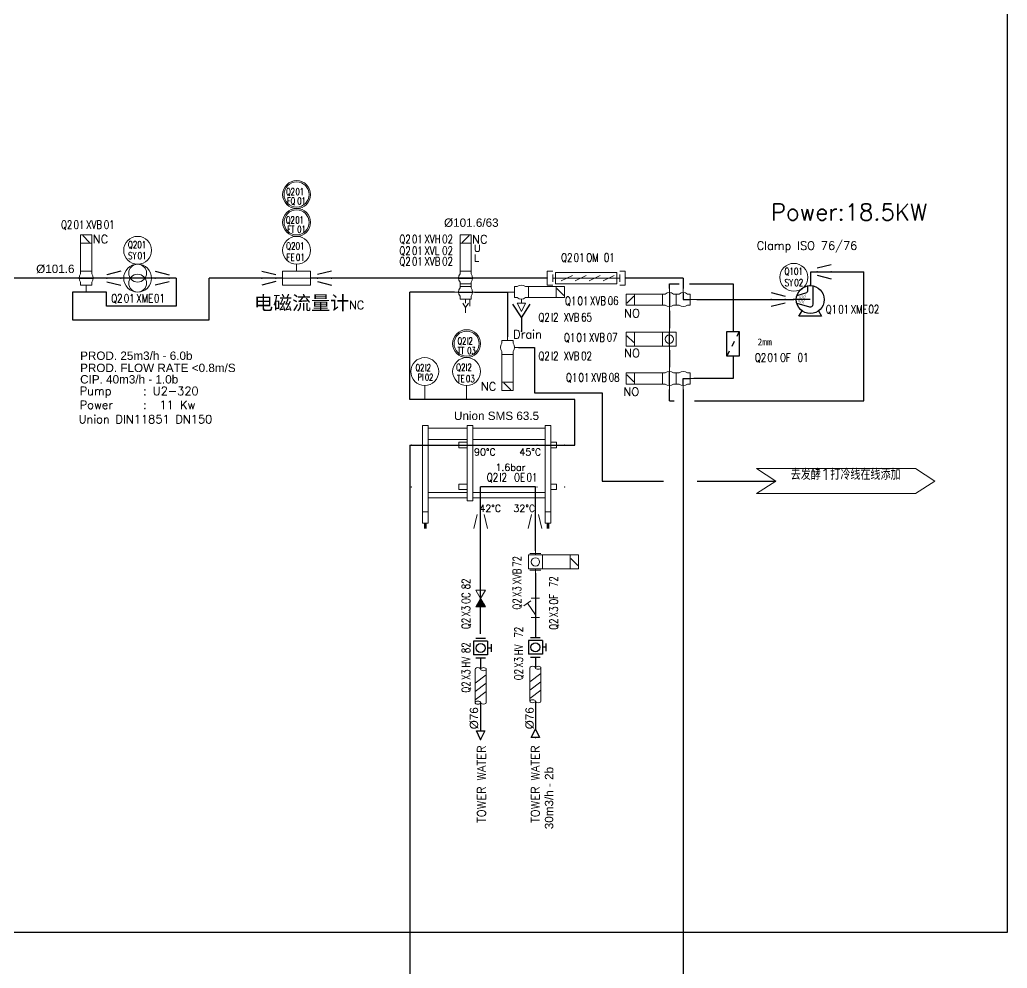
# Model space of a CAD drawing. Header units: inches. Extents: x 14542 to 16164, y 23460 to 24887.
# Drawn here: x 15809.9 to 16164, y 24012.6 to 24352.8 of the extents above; entities that cross this region are included whole.
import ezdxf
from ezdxf.enums import TextEntityAlignment as Align

# ---------------------------------------------------------------- set-up
doc = ezdxf.new("R2010")
doc.units = ezdxf.units.IN
doc.header["$MEASUREMENT"] = 0
doc.linetypes.add('ACAD_ISO02W100', pattern=[15, 12, -3])
doc.linetypes.add('DASHED2', pattern=[9.525, 6.35, -3.175])
for name, color, linetype in [('14 Pipe Water Cold', 142, 'Continuous'), ('60 TXT International', 7, 'Continuous'), ('DIAMETRE', 7, 'Continuous'), ('MATERIEL-DIVERS', 7, 'Continuous'), ('POMPES', 7, 'Continuous'), ('POMPES-PROCESS', 7, 'Continuous'), ('REPERES', 7, 'Continuous'), ('Steam pipe', 231, 'Continuous'), ('techn-data', 7, 'Continuous'), ('TEXTES', 7, 'Continuous'), ('TUYAUTERIE-GAZ', 3, 'Continuous'), ('TUYAUTERIE-PROCESS', 30, 'Continuous'), ('TXT_FR', 7, 'Continuous'), ('VANNES', 7, 'Continuous')]:
    doc.layers.add(name, color=color, linetype=linetype)
for name, color, linetype, lineweight in [('19 Pipe Process', 30, 'Continuous', 30), ('31 Equipment', 7, 'Continuous', 9), ('33 Instruments Labels', 7, 'Continuous', 9), ('40 TXT Data', 7, 'Continuous', 9), ('43 TXT Chinese', 7, 'Continuous', 9), ('43 TXT English', 7, 'Continuous', 9)]:
    doc.layers.add(name, color=color, linetype=linetype, lineweight=lineweight)
doc.layers.get('33 Instruments Labels').off()
doc.layers.get('REPERES').off()
doc.styles.add('ROMANS', font='ROMANS.SHX')
doc.styles.get("Standard").update_dxf_attribs({"font": 'arial.ttf'})
doc.styles.add('USER1', font='TXT.SHX', dxfattribs={"bigfont": 'gbcbig.shx'})

# ---------------------------------------------------------------- blocks, each defined once
blk = doc.blocks.new('APV-INS-M-L-FE')
at = {"layer": '31 Equipment', "color": 7}
for p, q in [((0, -5), (0, -7.5)), ((-5, -7.5), (-5, -7.5)), ((-5, -7.5), (-5, -12.5)), ((5, -7.5), (-5, -7.5)), ((-5, -10), (5, -10)), ((5, -12.5), (5, -7.5)), ((-5, -12.5), (5, -12.5))]:
    blk.add_line(p, q, dxfattribs=at)
blk.add_circle((0, 0), 5, dxfattribs=at)
blk = doc.blocks.new('APV-INS-F-L-FT')
at = {"layer": '31 Equipment'}
for radius in [5, 4.5]:
    blk.add_circle((0, 0), radius, dxfattribs=at)
blk = doc.blocks.new('APV-INS-F-L-FQ')
at = {"layer": '31 Equipment'}
for radius in [5, 4.5]:
    blk.add_circle((0, 0), radius, dxfattribs=at)
blk = doc.blocks.new('CR')
at = {"color": 7}
for p, q in [((-2.5, 2.5), (2.5, 1.25)), ((2.5, 1.25), (2.5, 1.25)), ((2.5, -1.25), (-2.5, -2.5))]:
    blk.add_line(p, q, dxfattribs=at)
at = {"color": 7, "extrusion": (-1, 0, 0)}
blk.add_point((-2.5, 0), dxfattribs=at)
at = {"color": 7, "extrusion": (1, 0, 0)}
blk.add_point((2.5, 0), dxfattribs=at)
blk = doc.blocks.new('APV-PMP-GEN-RLOB-1')
at = {"layer": '31 Equipment', "ltscale": 38}
for p, q in [((-5, 0), (-7, 0)), ((5, 0), (7, 0))]:
    blk.add_line(p, q, dxfattribs=at)
at = {"layer": '31 Equipment', "color": 7}
for centre, radius in [((0, 0), 5), ((0, 1.8), 3.2), ((0, -1.8), 3.2)]:
    blk.add_circle(centre, radius, dxfattribs=at)
blk = doc.blocks.new('APV-INS-M-L-SY')
at = {"layer": '31 Equipment', "color": 7}
blk.add_circle((0, 0), 5, dxfattribs=at)
blk = doc.blocks.new('APV-VLV-SSEAT-SW42-3')
at = {"layer": '31 Equipment', "ltscale": 38}
for p, q in [((1.25, 15.25), (-1.25, 12.75)), ((-2, 2.5), (-2, 1.5)), ((2, 2.5), (2, 1.5)), ((-2, -2.5), (-2, -1.5)), ((2, -2.5), (-2, -2.5)), ((-2, -2.5), (2, -2.5)), ((0, -2.5), (0, -5)), ((2, -2.5), (2, -1.5))]:
    blk.add_line(p, q, dxfattribs=at)
at = {"layer": '31 Equipment'}
for p, q in [((-4, 0), (-2.5, 0)), ((2.5, 0), (4, 0))]:
    blk.add_line(p, q, dxfattribs=at)
at = {"layer": '31 Equipment', "lineweight": 30}
blk.add_line((2.5, 0), (-2.5, 0), dxfattribs=at)
at = {"layer": '31 Equipment', "ltscale": 38}
for points in [[(-2, 12.5), (2, 12.5), (2, 15.5), (-2, 15.5)], [(-2, 2.5), (2, 2.5), (2, 12.5), (-2, 12.5)]]:
    blk.add_lwpolyline(points, close=True, dxfattribs=at)
for start, end in [(143.1301, 216.8699), (323.1301, 36.8699)]:
    blk.add_arc((0, 0), 2.5, start, end, dxfattribs=at)
blk = doc.blocks.new('APV-VLV-DSEAT-DA34-3')
at = {"layer": '31 Equipment', "ltscale": 38}
for p, q in [((1.25, 20.25), (-1.25, 17.75)), ((-2, 7.5), (-2, 6.5)), ((2, 7.5), (2, 6.5)), ((-4, 5), (-2.5, 5)), ((4, 5), (2.5, 5)), ((-2, 3), (-2, 3.5)), ((-2, 2), (-2, 1.5)), ((2, 3), (2, 3.5)), ((2, 2), (2, 1.5)), ((-4, 0), (-2.5, 0)), ((-2, -2.5), (-2, -1.5)), ((-2, -2.5), (2, -2.5)), ((0, -2.5), (0, -4)), ((1.5, -2.5), (1.5, -5)), ((2, -2.5), (2, -1.5)), ((2.5, 0), (4, 0)), ((0, -5.5), (-1, -4)), ((1, -4), (0, -5.5)), ((0, -5.5), (0, -7.5))]:
    blk.add_line(p, q, dxfattribs=at)
at = {"layer": '31 Equipment', "lineweight": 30}
for p, q in [((-2.5, 5), (2.5, 5)), ((-2.5, 0), (2.5, 0))]:
    blk.add_line(p, q, dxfattribs=at)
at = {"layer": '31 Equipment', "ltscale": 38}
for points in [[(-2, 17.5), (2, 17.5), (2, 20.5), (-2, 20.5)], [(-2, 7.5), (2, 7.5), (2, 17.5), (-2, 17.5)], [(-2, 3), (2, 3), (2, 2), (-2, 2)]]:
    blk.add_lwpolyline(points, close=True, dxfattribs=at)
for centre, start, end in [((0, 5), 143.1301, 216.8699), ((0, 5), 323.1301, 36.8699), ((0, 0), 143.1301, 216.8699), ((0, 0), 323.1301, 36.8699)]:
    blk.add_arc(centre, 2.5, start, end, dxfattribs=at)
at = {"layer": '31 Equipment', "style": 'ROMANS', "flags": 8}
for tag, p in [('U', (3, 14.5)), ('L', (3, 11))]:
    blk.add_attdef(tag, p, '', height=2.5, dxfattribs=at)
blk = doc.blocks.new('APV-VLV-SSEAT-SW41-3')
at = {"layer": '31 Equipment', "ltscale": 38}
for p, q in [((1.25, 15.25), (-1.25, 12.75)), ((-2, 2.5), (-2, 1.5)), ((2, 2.5), (2, 1.5)), ((2.5, 0), (4, 0)), ((-2, -2.5), (-2, -1.5)), ((2, -2.5), (-2, -2.5)), ((-2, -2.5), (2, -2.5)), ((0, -2.5), (0, -5)), ((2, -2.5), (2, -1.5))]:
    blk.add_line(p, q, dxfattribs=at)
for points in [[(-2, 12.5), (2, 12.5), (2, 15.5), (-2, 15.5)], [(-2, 2.5), (2, 2.5), (2, 12.5), (-2, 12.5)]]:
    blk.add_lwpolyline(points, close=True, dxfattribs=at)
for start, end in [(143.1301, 216.8699), (323.1301, 36.8699)]:
    blk.add_arc((0, 0), 2.5, start, end, dxfattribs=at)
blk = doc.blocks.new('eee')
at = {"layer": 'techn-data', "style": 'ROMANS'}
for s, p in [('Pump', (11856.43, 26575.55)), ('Power', (11856.43, 26570.55)), ('Kw', (11892.43, 26570.55))]:
    blk.add_text(s, height=3, dxfattribs=at).set_placement(p)
for p in [(11880.43, 26575.55), (11880.43, 26570.55)]:
    blk.add_text(':', height=3, dxfattribs=at).set_placement(p, align=Align.RIGHT)
blk.add_attdef('Type', (11882.66, 26575.55), '', height=3, dxfattribs=at)
blk.add_attdef('Pui', text='', height=3, dxfattribs=at).set_placement((11890.18, 26570.55), align=Align.RIGHT)
blk = doc.blocks.new('REPNORM1')
at = {"layer": 'TEXTES', "style": 'ROMANS', "width": 0.75}
for tag, p in [('ZONE', (-9.75, -1.25)), ('SOUSZONE', (-5.25, -1.25)), ('ELEMENT', (-0.75, -1.25)), ('NUM', (5.59, -1.22))]:
    blk.add_attdef(tag, p, '', height=3, dxfattribs=at)
blk = doc.blocks.new('REPINS')
at = {"layer": 'TEXTES', "style": 'ROMANS', "width": 0.75}
for tag, p in [('ZONE', (-3.3, 1)), ('SOUSZONE', (0.1, 1)), ('NUM', (0.2, -3))]:
    blk.add_attdef(tag, p, '', height=2.5, dxfattribs=at)
blk.add_attdef('ELEMENT', text='', height=2.5, dxfattribs=at).set_placement((-0.2, -3), align=Align.RIGHT)
blk = doc.blocks.new('REPINS2')
at = {"layer": 'TEXTES', "style": 'ROMANS', "width": 0.7}
for tag, p in [('ZONE', (-3.35, 0.8)), ('SOUSZONE', (0.05, 0.8)), ('NUM', (0.7, -2.6))]:
    blk.add_attdef(tag, p, '', height=2.5, dxfattribs=at)
blk.add_attdef('ELEMENT', text='', height=2.5, dxfattribs=at).set_placement((-1.56, -2.59), align=Align.CENTER)
blk = doc.blocks.new('FLE23-A')
at = {"color": 7}
for p, q in [((0, 1.5), (-3, 0)), ((-3, 0), (0, -1.5)), ((0, -1.5), (0, 1.5))]:
    blk.add_line(p, q, dxfattribs=at)
at = {"layer": 'MATERIEL-DIVERS', "color": 7, "extrusion": (-1, 0, 0)}
blk.add_point((-3, 0), dxfattribs=at)
at = {"layer": 'MATERIEL-DIVERS', "color": 2}
for p in [(-3, 0), (0, 0)]:
    blk.add_point(p, dxfattribs=at)
at = {"layer": 'MATERIEL-DIVERS', "color": 7, "extrusion": (1, 0, 0)}
blk.add_point((0, 0), dxfattribs=at)
blk = doc.blocks.new('APV-OTH-GEN-INSULATE-1')
at = {"layer": '31 Equipment'}
for p, q in [((6, 2), (-6, 2)), ((-5, -2), (-2, 2)), ((-2, -2), (1, 2)), ((1, -2), (4, 2)), ((-6, -2), (6, -2))]:
    blk.add_line(p, q, dxfattribs=at)
for centre, major_axis in [((-6, 1), (0, 1)), ((6, -1), (0, -1))]:
    blk.add_ellipse(centre, major_axis=major_axis, ratio=0.547943, start_param=0, end_param=3.141593, dxfattribs=at)
at = {"layer": '31 Equipment', "extrusion": (0, 0, -1)}
for centre, major_axis in [((-6, -1), (0, -1)), ((6, 1), (0, 1))]:
    blk.add_ellipse(centre, major_axis=major_axis, ratio=0.547943, dxfattribs=at)
blk = doc.blocks.new('APV-VLV-BFLY-SVS-3')
at = {"layer": '31 Equipment', "ltscale": 38}
for p, q in [((1.25, 15.25), (-1.25, 12.75)), ((-2.5, 0), (-4, 0)), ((2.5, 2.5), (-2.5, 2.5)), ((-2.5, 2.5), (-2.5, -2.5)), ((2.5, -2.5), (2.5, 2.5)), ((2.5, 0), (4, 0)), ((-2.5, -2.5), (2.5, -2.5))]:
    blk.add_line(p, q, dxfattribs=at)
at = {"layer": '31 Equipment'}
for p, q in [((-3, 2), (-3, -2)), ((3, -2), (3, 2))]:
    blk.add_line(p, q, dxfattribs=at)
at = {"layer": '31 Equipment', "ltscale": 38}
for points in [[(-2.5, 12.5), (2.5, 12.5), (2.5, 15.5), (-2.5, 15.5)], [(-2.5, 2.5), (2.5, 2.5), (2.5, 12.5), (-2.5, 12.5)]]:
    blk.add_lwpolyline(points, close=True, dxfattribs=at)
blk.add_circle((0, 0), 1.5, dxfattribs=at)
blk = doc.blocks.new('NBF_ARROW-4TEXTS')
at = {"layer": '40 TXT Data', "color": 5, "style": 'ROMANS'}
blk.add_attdef('CAPACITY', text='', height=2.5, dxfattribs=at).set_placement((-5, 4), align=Align.BOTTOM_RIGHT)
blk.add_attdef('PID-NO/TAG', text='', height=2.5, dxfattribs=at).set_placement((-5, -7), align=Align.TOP_RIGHT)
at = {"layer": '43 TXT English', "style": 'ROMANS'}
blk.add_attdef('TEXT-ENG', text='', height=3, dxfattribs=at).set_placement((-5, -1), align=Align.BOTTOM_RIGHT)
at = {"layer": '60 TXT International', "style": 'ROMANS'}
blk.add_attdef('TEXT-RUS', text='', height=3, dxfattribs=at).set_placement((-5, -2), align=Align.TOP_RIGHT)
blk = doc.blocks.new('APV-HEX-PLAT-12')
at = {"layer": '31 Equipment'}
for p, q in [((-1, 2), (-1, 37)), ((-1, 37), (1, 37)), ((1, 37), (1, 2)), ((1, 36), (15, 36)), ((15, 37), (15, 10)), ((17, 37), (15, 37)), ((17, 10), (17, 37)), ((17, 36), (43, 36)), ((43, 37), (43, 2)), ((45, 37), (43, 37)), ((45, 37), (45, 2)), ((15, 32), (1, 32)), ((17, 32), (43, 32)), ((43, 13), (43, 32)), ((12, 31), (12, 29)), ((15, 31), (12, 31)), ((12, 29), (15, 29)), ((45, 31), (47, 31)), ((47, 29), (45, 29)), ((47, 31), (47, 29)), ((12, 16), (15, 16)), ((12, 14), (12, 16)), ((45, 16), (47, 16)), ((47, 16), (47, 14)), ((15, 13), (1, 13)), ((1, 11), (15, 11)), ((15, 14), (12, 14)), ((17, 13), (43, 13)), ((17, 11), (43, 11)), ((47, 14), (45, 14)), ((15, 10), (17, 10)), ((-1, 6), (1, 6)), ((43, 6), (45, 6)), ((1, 2), (-1, 2)), ((43, 2), (45, 2))]:
    blk.add_line(p, q, dxfattribs=at)
at = {"layer": '31 Equipment', "ltscale": 38}
for p in [(-5, 30), (40, 30), (50, 30), (50, 30), (-5, 15), (40, 15), (50, 15), (50, 15)]:
    blk.add_point(p, dxfattribs=at)
at = {"layer": '31 Equipment'}
for points in [[(0.5, 2), (-0.5, 2), (0.5, 0), (-0.5, 0)], [(44.5, 2), (43.5, 2), (44.5, 0), (43.5, 0)]]:
    blk.add_trace(points, dxfattribs=at)
blk = doc.blocks.new('APV-FILT-GEN-Y-1')
at = {"layer": '31 Equipment'}
for p, q in [((-3.5, -1.5), (-3.5, 1.5)), ((-3.5, 0), (3.5, 0)), ((-2.5, 0), (1.6, -2.87)), ((3.5, 1.5), (3.5, -1.5)), ((2.46, -1.64), (0.74, -4.1))]:
    blk.add_line(p, q, dxfattribs=at)
blk = doc.blocks.new('APV-INS-M-L-TE')
at = {"layer": '31 Equipment', "color": 7}
blk.add_line((0, -5), (0, -10), dxfattribs=at)
blk.add_circle((0, 0), 5, dxfattribs=at)
blk = doc.blocks.new('APV-INS-M-L-PI')
at = {"layer": '31 Equipment', "color": 7}
blk.add_line((0, -5), (0, -10), dxfattribs=at)
blk.add_circle((0, 0), 5, dxfattribs=at)
blk = doc.blocks.new('APV-INS-F-L-TT')
at = {"layer": '31 Equipment'}
for radius in [5, 4.5]:
    blk.add_circle((0, 0), radius, dxfattribs=at)
blk = doc.blocks.new('APV-FTG-CONX-SCREWED-1')
at = {"layer": '31 Equipment'}
for p, q in [((0, 2.5), (2, 2.5)), ((0, 1.33), (0, -1.33)), ((2, 2.5), (2, -2.5)), ((0, -1.33), (0, -1.33)), ((2, -2.5), (0, -2.5))]:
    blk.add_line(p, q, dxfattribs=at)
blk = doc.blocks.new('APV-MIX-DYN-1')
at = {"layer": '31 Equipment', "ltscale": 38}
for p, q in [((-6, 0), (-5, 0)), ((-5, 2), (-5, -2)), ((17, 2), (-5, 2)), ((18, 0), (-5, 0)), ((-4, -1), (0, 1)), ((1, -1), (5, 1)), ((6, -1), (10, 1)), ((11, -1), (15, 1)), ((17, -2), (17, 2)), ((-5, -2), (17, -2))]:
    blk.add_line(p, q, dxfattribs=at)
for p in [(-8, 0), (20, 0)]:
    blk.add_point(p, dxfattribs=at)
at = {"layer": '31 Equipment', "ltscale": 38, "xscale": -1}
blk.add_blockref('APV-FTG-CONX-SCREWED-1', (-6, 0), dxfattribs=at)
at = {"layer": '31 Equipment', "ltscale": 38}
blk.add_blockref('APV-FTG-CONX-SCREWED-1', (18, 0), dxfattribs=at)
blk = doc.blocks.new('VALVBUTT A BRIDES')
at = {"layer": 'VANNES'}
for p, q in [((-1.4, 3.77), (1.4, 3.77)), ((0, 3.77), (0, 2.5)), ((-3.5, -1.73), (-3.5, 1.74)), ((-2.5, 2.5), (-2.5, -2.5)), ((-2.5, 2.5), (2.5, 2.5)), ((2.5, 2.5), (2.5, -2.5)), ((3.5, -1.73), (3.5, 1.74)), ((-2.5, -2.5), (2.5, -2.5))]:
    blk.add_line(p, q, dxfattribs=at)
blk.add_circle((0, 0), 1.6, dxfattribs=at)
blk = doc.blocks.new('REPNORM')
at = {"layer": 'TEXTES', "style": 'ROMANS', "width": 0.75}
for tag, p in [('ZONE', (-9.75, -1.25)), ('SOUSZONE', (-5.25, -1.25)), ('ELEMENT', (0, -1.25)), ('NUM', (4.5, -1.25))]:
    blk.add_attdef(tag, p, '', height=3, dxfattribs=at)
blk = doc.blocks.new('APV-FCE-GEN-REDCON-1')
at = {"layer": '31 Equipment', "color": 7}
for p, q in [((-2.5, 2.5), (2.5, 1.25)), ((2.5, 1.25), (2.5, 1.25)), ((2.5, -1.25), (-2.5, -2.5))]:
    blk.add_line(p, q, dxfattribs=at)
blk = doc.blocks.new('APV-SIGN-ARW-DWG-1')
at = {"layer": '31 Equipment'}
for p, q in [((-32, 4.49), (25, 4.49)), ((-32, 4.49), (-25, 0)), ((25, 4.49), (32, 0)), ((-25, 0), (-32, -4.49)), ((32, 0), (25, -4.49)), ((-32, -4.49), (25, -4.49))]:
    blk.add_line(p, q, dxfattribs=at)
at = {"layer": '31 Equipment', "style": 'ROMANS', "width": 0.8}
for tag, p in [('TEXT1', (0, 0.37)), ('TEXT2', (0, -3.63))]:
    blk.add_attdef(tag, text='', height=3, dxfattribs=at).set_placement(p, align=Align.CENTER)
blk = doc.blocks.new('EGOUT')
at = {"color": 7}
for p, q in [((-3.2, 9.61), (0, 4.81)), ((0, 4.81), (3.2, 9.61)), ((0, 4.81), (0, 0))]:
    blk.add_line(p, q, dxfattribs=at)
at = {"color": 7, "extrusion": (0, -1, 0)}
blk.add_point((0, 0), dxfattribs=at)
at = {"layer": 'POMPES-PROCESS', "style": 'ROMANS'}
blk.add_attdef('EGOUT', text='', height=3, dxfattribs=at).set_placement((0, -4), align=Align.MIDDLE)
blk = doc.blocks.new('APV-SIGN-ARW-FLOW-1')
at = {"layer": '31 Equipment'}
for p, q in [((-1.5, -1.5), (-1.5, 1.5)), ((-1.5, 1.5), (1.5, 0)), ((1.5, 0), (-1.5, -1.5))]:
    blk.add_line(p, q, dxfattribs=at)
blk = doc.blocks.new('APV-FCE-NRV-GEN-1')
at = {"layer": '31 Equipment'}
h = blk.add_hatch(dxfattribs=at)
h.set_pattern_fill('ANSI31', color=256, scale=0.01, style=0)
h.set_pattern_definition([(45, (0, 0), (-0.02245064, 0.02245064), [])])
h.paths.add_polyline_path([(3, 1.75), (3, -1.75), (0, 0)])
at = {"layer": '31 Equipment', "linetype": 'ACAD_ISO02W100', "ltscale": 38}
for p, q in [((-3, 0), (-5, 0)), ((0, 0), (-3, 1.75)), ((-3, 1.75), (-3, -1.75)), ((0, 0), (-3, -1.75)), ((0, 0), (3, 1.75)), ((0, 0), (3, -1.75)), ((3, 1.75), (3, -1.75)), ((3, 0), (5, 0))]:
    blk.add_line(p, q, dxfattribs=at)
blk = doc.blocks.new('MOULIN COLOIDAL')
at = {"layer": 'POMPES'}
for p, q in [((-1, 4.9), (-1, 2.94)), ((1, -1.67), (1, 4.9)), ((-1.31, 2.47), (-4.81, 1.38)), ((-4.82, -1.34), (-0.27, -2.64))]:
    blk.add_line(p, q, dxfattribs=at)
at = {"layer": 'POMPES', "color": 7}
for p, q in [((0, 0), (-6, 0)), ((-4.04, -6), (-2.93, -4.05)), ((3.99, -6), (-4.04, -6)), ((2.92, -4.06), (3.99, -6))]:
    blk.add_line(p, q, dxfattribs=at)
at = {"layer": 'POMPES', "const_width": 0.1}
for points in [[(-4.43, -0.93), (-3.79, 1.17)], [(-3.95, -1.07), (-3.24, 1.35)], [(-3.47, -1.2), (-2.68, 1.52)], [(-2.99, -1.34), (-2.13, 1.7)], [(-2.51, -1.48), (-1.57, 1.87)]]:
    blk.add_lwpolyline(points, dxfattribs=at)
at = {"layer": 'POMPES', "color": 7}
blk.add_circle((0, 0), 5, dxfattribs=at)
at = {"layer": 'POMPES'}
for centre, radius, start in [((-1.5, 2.94), 0.5, 291.8014), ((0, -1.67), 1, 254.0546)]:
    blk.add_arc(centre, radius, start, 0, dxfattribs=at)
at = {"layer": 'POMPES', "color": 1, "extrusion": (-1, 0, 0)}
blk.add_point((-6, 0), dxfattribs=at)
at = {"layer": 'POMPES-PROCESS', "color": 1, "extrusion": (0, 1, 0)}
blk.add_point((0, 5), dxfattribs=at)
blk = doc.blocks.new('PSTR')
at = {"color": 7}
for p, q in [((3, 1.5), (-3, 1.5)), ((-3, 1.5), (-3, -1.5)), ((-0.6, -0.3), (0.6, 0.3)), ((1.8, 0.9), (3, 1.5)), ((3, -1.5), (3, 1.5)), ((-3, -1.5), (-1.8, -0.9)), ((-3, -1.5), (3, -1.5))]:
    blk.add_line(p, q, dxfattribs=at)
at = {"color": 7, "extrusion": (-1, 0, 0)}
blk.add_point((-3, 0), dxfattribs=at)
at = {"color": 7, "extrusion": (1, 0, 0)}
blk.add_point((3, 0), dxfattribs=at)
blk = doc.blocks.new('APV-VLV-SSEAT-SW44-4')
at = {"layer": '31 Equipment', "ltscale": 38}
for p, q in [((1.25, 20.25), (-1.25, 17.75)), ((-2, 7.5), (-2, 6.5)), ((2, 7.5), (2, 6.5)), ((-4, 5), (-2.5, 5)), ((-2.5, 0), (-4, 0)), ((-2, 2.5), (-2, 3.5)), ((-2, 2.5), (2, 2.5)), ((-2, 2.5), (-2, 1.5)), ((2, 2.5), (2, 3.5)), ((2, 2.5), (2, 1.5)), ((-2, -1.5), (-2, -2.5)), ((-2, -2.5), (2, -2.5)), ((0, -2.5), (0, -5)), ((2, -1.5), (2, -2.5))]:
    blk.add_line(p, q, dxfattribs=at)
at = {"layer": '31 Equipment', "lineweight": 30}
for p, q in [((-2.5, 5), (2.5, 5)), ((-2.5, 0), (0, 0)), ((0, 0), (0, -2.5))]:
    blk.add_line(p, q, dxfattribs=at)
at = {"layer": '31 Equipment'}
blk.add_line((2.5, 5), (4, 5), dxfattribs=at)
at = {"layer": '31 Equipment', "ltscale": 38}
for points in [[(-2, 17.5), (2, 17.5), (2, 20.5), (-2, 20.5)], [(-2, 7.5), (2, 7.5), (2, 17.5), (-2, 17.5)]]:
    blk.add_lwpolyline(points, close=True, dxfattribs=at)
for centre, start, end in [((0, 5), 143.1301, 216.8699), ((0, 5), 323.1301, 36.8699), ((0, 0), 143.1301, 216.8699), ((0, 0), 323.1301, 36.8699)]:
    blk.add_arc(centre, 2.5, start, end, dxfattribs=at)
blk = doc.blocks.new('APV-VLV-BFLY-SV-4')
at = {"layer": '31 Equipment', "ltscale": 38}
for p, q in [((1.25, 15.25), (-1.25, 12.75)), ((2.5, 2.5), (-2.5, 2.5)), ((-2.5, 2.5), (-2.5, -2.5)), ((2.5, -2.5), (2.5, 2.5)), ((-2.5, -2.5), (2.5, -2.5))]:
    blk.add_line(p, q, dxfattribs=at)
at = {"layer": '31 Equipment'}
for p, q in [((-4, 0), (-2.5, 0)), ((2.5, 0), (4, 0))]:
    blk.add_line(p, q, dxfattribs=at)
at = {"layer": '31 Equipment', "lineweight": 30}
blk.add_line((-2.5, 0), (2.5, 0), dxfattribs=at)
at = {"layer": '31 Equipment', "ltscale": 38}
for points in [[(-2.5, 12.5), (2.5, 12.5), (2.5, 15.5), (-2.5, 15.5)], [(-2.5, 2.5), (2.5, 2.5), (2.5, 12.5), (-2.5, 12.5)]]:
    blk.add_lwpolyline(points, close=True, dxfattribs=at)
blk.add_circle((0, 0), 1.5, dxfattribs=at)

msp = doc.modelspace()

# ---------------------------------------------------------------- linework, layer by layer
at = {"layer": '14 Pipe Water Cold'}
for p, q in [((15975.15, 24132.57), (15975.15, 24185.27)), ((15994.79, 24185.27), (15975.15, 24185.27)), ((15994.79, 24162.33), (15994.79, 24185.27)), ((15994.79, 24154.35), (15994.79, 24131.34)), ((15975.15, 24132.57), (15975.15, 24132.57)), ((15994.79, 24124.34), (15994.79, 24120.35)), ((15975.15, 24123.95), (15975.15, 24119.86)), ((15975.15, 24107.86), (15975.15, 24097.68)), ((15994.79, 24108.35), (15994.79, 24098.35))]:
    msp.add_line(p, q, dxfattribs=at)
at = {"layer": '19 Pipe Process'}
for p, q in [((16093.58, 24257.45), (16093.58, 24262.45)), ((16093.58, 24262.45), (16112.58, 24262.45)), ((16112.58, 24216.17), (16112.58, 24262.45)), ((15865.96, 24260.14), (15774.59, 24260.14)), ((15865.96, 24260.14), (15859.14, 24260.14)), ((15865.96, 24260.14), (15865.96, 24250.14)), ((15877.74, 24245.14), (15877.74, 24260.14)), ((15904.14, 24260.14), (15877.74, 24260.14)), ((15924.14, 24260.14), (15914.14, 24260.14)), ((15999.03, 24260.14), (15924.14, 24260.14)), ((16047.82, 24260.14), (16027.03, 24260.14)), ((16047.82, 24260.14), (16027.14, 24260.14)), ((16047.82, 24260.14), (16027.14, 24260.14)), ((16047.82, 24260.14), (16047.82, 24256.45)), ((16047.82, 24260.14), (16047.82, 24256.45)), ((15840.96, 24255.14), (15828.76, 24255.14)), ((15828.76, 24255.14), (15828.76, 24245.14)), ((15840.96, 24250.14), (15840.96, 24255.14)), ((15965.75, 24255.14), (15949.75, 24255.14)), ((15949.75, 24216.64), (15949.75, 24255.14)), ((15973, 24255.14), (15984.75, 24255.14)), ((15984.75, 24255.14), (15984.75, 24239.05)), ((16052.72, 24252.45), (16087.37, 24252.45)), ((16052.72, 24252.45), (16063.38, 24252.45)), ((15865.96, 24250.14), (15840.96, 24250.14)), ((15828.76, 24245.14), (15877.74, 24245.14)), ((15988.75, 24235.3), (15994.47, 24235.3)), ((16047.82, 24220.15), (16047.82, 23967.64)), ((16008.89, 24216.64), (15949.75, 24216.64)), ((16008.89, 24200.27), (16008.89, 24216.64)), ((16042.82, 24216.17), (16044.57, 24216.17)), ((16051.82, 24216.17), (16112.58, 24216.17)), ((15949.75, 24200.27), (15949.75, 23999.73)), ((15949.75, 24200.27), (16008.89, 24200.27))]:
    msp.add_line(p, q, dxfattribs=at)
for points in [[(16042.82, 24256.45), (16042.82, 24258.12), (16046.32, 24258.12)], [(16050.05, 24258.12), (16065.65, 24258.12), (16065.65, 24240.95)], [(16042.82, 24248.45), (16042.82, 24242.25)], [(15994.47, 24235.3), (15994.47, 24219.02), (16018.68, 24219.02), (16018.68, 24187.35), (16040.72, 24187.35)], [(16042.82, 24234.25), (16042.82, 24228.15)], [(16065.65, 24232.13), (16065.65, 24224.15), (16051.57, 24224.15)], [(16042.82, 24216.17), (16042.82, 24220.15)], [(16052.81, 24187.35), (16081.04, 24187.35)]]:
    msp.add_lwpolyline(points, dxfattribs=at)
at = {"layer": 'TUYAUTERIE-GAZ'}
msp.add_lwpolyline([(15925.59, 24720.14), (16164, 24720.14), (16164, 24025.38), (15020.54, 24025.38)], dxfattribs=at)

# ---------------------------------------------------------------- block references
at = {"rotation": 90.00000000000001}
msp.add_blockref('APV-VLV-BFLY-SV-4', (16042.82, 24238.25), dxfattribs=at)
at = {"layer": '14 Pipe Water Cold', "rotation": 270}
for p in [(15975.14, 24127.45), (15994.79, 24127.69)]:
    msp.add_blockref('VALVBUTT A BRIDES', p, dxfattribs=at)
at = {"layer": '31 Equipment'}
for name, p in [('APV-INS-M-L-SY', (15852.14, 24270.14)), ('APV-PMP-GEN-RLOB-1', (15852.14, 24260.14)), ('MOULIN COLOIDAL', (16093.35, 24252.45)), ('APV-HEX-PLAT-12', (15955.33, 24170.27))]:
    msp.add_blockref(name, p, dxfattribs=at)
at = {"layer": '31 Equipment', "rotation": 180}
msp.add_blockref('APV-MIX-DYN-1', (16019.03, 24260.14), dxfattribs=at)
at = {"layer": '31 Equipment', "xscale": -1}
for name, p in [('APV-INS-F-L-TT', (15970.11, 24236.64)), ('APV-INS-M-L-PI', (15955.11, 24226.64)), ('APV-INS-M-L-TE', (15970.11, 24226.64))]:
    msp.add_blockref(name, p, dxfattribs=at)
at = {"layer": '31 Equipment', "xscale": -1, "rotation": 270}
for name, p in [('APV-FCE-GEN-REDCON-1', (15975.15, 24172.84)), ('APV-FCE-GEN-REDCON-1', (15994.63, 24172.84)), ('APV-OTH-GEN-INSULATE-1', (15994.79, 24114.35)), ('APV-OTH-GEN-INSULATE-1', (15975.15, 24113.86))]:
    msp.add_blockref(name, p, dxfattribs=at)
at = {"layer": '31 Equipment'}
ref = msp.add_blockref('NBF_ARROW-4TEXTS', (15976.85, 24056.46), dxfattribs=dict(at, xscale=-1, rotation=90))
ref.add_attrib('TEXT-ENG', 'TOWER WATER', dxfattribs={"layer": '43 TXT English', "height": 3, "rotation": 90, "style": 'ROMANS'}).set_placement((15977.85, 24092.46), align=Align.BOTTOM_RIGHT)
ref = msp.add_blockref('NBF_ARROW-4TEXTS', (15996.12, 24056.46), dxfattribs=dict(at, xscale=-1, rotation=90))
ref.add_attrib('TEXT-ENG', 'TOWER WATER', dxfattribs={"layer": '43 TXT English', "height": 3, "rotation": 90, "style": 'ROMANS'}).set_placement((15997.12, 24092.46), align=Align.BOTTOM_RIGHT)
at = {"layer": '33 Instruments Labels', "rotation": 270}
msp.add_blockref('APV-VLV-SSEAT-SW41-3', (15989.75, 24255.14), dxfattribs=at)
at = {"layer": 'MATERIEL-DIVERS', "xscale": -1}
for p in [(15843.58, 24260.09), (15919.14, 24260.14), (16098.37, 24262.45)]:
    msp.add_blockref('CR', p, dxfattribs=at)
at = {"layer": 'MATERIEL-DIVERS'}
for p in [(15860.91, 24260.09), (15899.14, 24260.14), (16081.88, 24252.45)]:
    msp.add_blockref('CR', p, dxfattribs=at)
ref = msp.add_blockref('EGOUT', (15989.75, 24241.14), dxfattribs=at)
ref.add_attrib('EGOUT', 'Drain', dxfattribs={"layer": 'POMPES-PROCESS', "height": 3, "style": 'ROMANS'}).set_placement((15991.96, 24240.09), align=Align.MIDDLE)
at = {"layer": 'MATERIEL-DIVERS', "rotation": 270}
for name, p in [('APV-SIGN-ARW-FLOW-1', (15989.75, 24249.64)), ('APV-FCE-NRV-GEN-1', (15975.15, 24145.18))]:
    msp.add_blockref(name, p, dxfattribs=at)
at = {"layer": 'MATERIEL-DIVERS', "linetype": 'DASHED2', "xscale": -1.469999999999999, "yscale": 1.469999999999999, "zscale": 1.469999999999999, "rotation": 90}
msp.add_blockref('PSTR', (16065.65, 24236.54), dxfattribs=at)
at = {"layer": 'MATERIEL-DIVERS'}
ref = msp.add_blockref('APV-SIGN-ARW-DWG-1', (16106.04, 24187.35), dxfattribs=dict(at, xscale=-1, rotation=180))
ref.add_attrib('TEXT1', '去发酵1打冷线在线添加', dxfattribs={"layer": '31 Equipment', "height": 4, "style": 'USER1'}).set_placement((16106.04, 24187.77), align=Align.CENTER)
at = {"layer": 'MATERIEL-DIVERS', "xscale": -1}
for p, rotation in [((15975.15, 24097.68), 270), ((15994.79, 24095.35), 90)]:
    msp.add_blockref('FLE23-A', p, dxfattribs=dict(at, rotation=rotation))
at = {"layer": 'REPERES'}
for name, p, values in [('REPINS2', (15908.71, 24289.15), {'ZONE': 'Q2', 'SOUSZONE': '01', 'NUM': '01', 'ELEMENT': 'FQ'}), ('REPNORM1', (15834.41, 24279.06, 0), {'ZONE': 'Q2', 'SOUSZONE': '01', 'ELEMENT': 'XVB', 'NUM': '01'}), ('REPINS2', (15908.67, 24278.99), {'ZONE': 'Q2', 'SOUSZONE': '01', 'NUM': '01', 'ELEMENT': 'FT'}), ('REPINS', (15851.94, 24269.92), {'ZONE': 'Q2', 'SOUSZONE': '01', 'ELEMENT': 'SY', 'NUM': '01'}), ('REPNORM1', (15955.76, 24273.88, 0), {'ZONE': 'Q2', 'SOUSZONE': '01', 'ELEMENT': 'XVH', 'NUM': '02'}), ('REPINS', (15908.67, 24269.37), {'ZONE': 'Q2', 'SOUSZONE': '01', 'ELEMENT': 'FE', 'NUM': '01'}), ('REPNORM1', (15955.76, 24269.7, 0), {'ZONE': 'Q2', 'SOUSZONE': '01', 'ELEMENT': 'XVL', 'NUM': '02'}), ('REPNORM1', (15955.76, 24265.88, 0), {'ZONE': 'Q2', 'SOUSZONE': '01', 'ELEMENT': 'XVB', 'NUM': '02'}), ('REPNORM1', (16013.76, 24267.27, 0), {'ZONE': 'Q2', 'SOUSZONE': '01', 'ELEMENT': 'OM', 'NUM': '01'}), ('REPINS', (16087.42, 24260.3), {'ZONE': 'Q1', 'SOUSZONE': '01', 'ELEMENT': 'SY', 'NUM': '02'}), ('REPNORM1', (15852.42, 24252.63, 0), {'ZONE': 'Q2', 'SOUSZONE': '01', 'ELEMENT': 'XME', 'NUM': '01'}), ('REPNORM1', (16015.13, 24251.75), {'ZONE': 'Q1', 'SOUSZONE': '01', 'ELEMENT': 'XVB', 'NUM': '06'}), ('REPNORM1', (16108.65, 24248.74, 0), {'ZONE': 'Q1', 'SOUSZONE': '01', 'ELEMENT': 'XME', 'NUM': '02'}), ('REPNORM1', (16005.62, 24245.84), {'ZONE': 'Q2', 'SOUSZONE': 'I2', 'ELEMENT': 'XVB', 'NUM': '65'}), ('REPNORM1', (16014.77, 24238.6), {'ZONE': 'Q1', 'SOUSZONE': '01', 'ELEMENT': 'XVB', 'NUM': '07'}), ('REPNORM1', (16005.62, 24231.96), {'ZONE': 'Q2', 'SOUSZONE': 'I2', 'ELEMENT': 'XVB', 'NUM': '02'}), ('REPNORM1', (16083.25, 24231.39, 0), {'ZONE': 'Q2', 'SOUSZONE': '01', 'ELEMENT': 'OF', 'NUM': '01'}), ('REPINS', (15969.64, 24225.87), {'ZONE': 'Q2', 'SOUSZONE': 'I2', 'ELEMENT': 'TE', 'NUM': '03'}), ('REPNORM1', (16015.49, 24224.25), {'ZONE': 'Q1', 'SOUSZONE': '01', 'ELEMENT': 'XVB', 'NUM': '08'}), ('REPNORM', (15987.12, 24188.42), {'ZONE': 'Q2', 'SOUSZONE': 'I2', 'ELEMENT': 'OE', 'NUM': '01'})]:
    msp.add_blockref(name, p, dxfattribs=at).add_auto_attribs(values)
ref = msp.add_blockref('REPINS2', (15969.64, 24235.49), dxfattribs=at)
ref.add_attrib('ZONE', 'Q2', (15966.86, 24236.29), dxfattribs={"layer": 'TEXTES', "height": 2.5, "style": 'ROMANS', "width": 0.7})
ref.add_attrib('SOUSZONE', 'I2', (15970.22, 24236.29), dxfattribs={"layer": 'TEXTES', "height": 2.5, "style": 'ROMANS', "width": 0.7})
ref.add_attrib('NUM', '03', (15970.34, 24232.89), dxfattribs={"layer": 'TEXTES', "height": 2.5, "style": 'ROMANS', "width": 0.7})
ref.add_attrib('ELEMENT', 'TT', dxfattribs={"layer": 'TEXTES', "height": 2.5, "style": 'ROMANS', "width": 0.7}).set_placement((15968.08, 24232.9), align=Align.CENTER)
ref = msp.add_blockref('REPINS2', (15955.15, 24225.96), dxfattribs=at)
ref.add_attrib('ZONE', 'Q2', (15951.8, 24226.76), dxfattribs={"layer": 'TEXTES', "height": 2.5, "style": 'ROMANS', "width": 0.7})
ref.add_attrib('SOUSZONE', 'I2', (15955.2, 24226.76), dxfattribs={"layer": 'TEXTES', "height": 2.5, "style": 'ROMANS', "width": 0.7})
ref.add_attrib('NUM', '02', (15955.13, 24223.36), dxfattribs={"layer": 'TEXTES', "height": 2.5, "style": 'ROMANS', "width": 0.7})
ref.add_attrib('ELEMENT', 'PI', dxfattribs={"layer": 'TEXTES', "height": 2.5, "style": 'ROMANS', "width": 0.7}).set_placement((15953.59, 24223.37), align=Align.CENTER)
at = {"layer": 'REPERES', "rotation": 89.99999999999999}
for p, values in [((15988.41, 24150.98), {'ZONE': 'Q2', 'SOUSZONE': 'X3', 'ELEMENT': 'XVB', 'NUM': '72'}), ((16001.61, 24143.73), {'ZONE': 'Q2', 'SOUSZONE': 'X3', 'ELEMENT': 'OF', 'NUM': '72'}), ((15989.02, 24125.62), {'ZONE': 'Q2', 'SOUSZONE': 'X3', 'ELEMENT': 'HV', 'NUM': '72'})]:
    msp.add_blockref('REPNORM1', p, dxfattribs=at).add_auto_attribs(values)
at = {"layer": 'REPERES'}
ref = msp.add_blockref('REPNORM1', (15970.13, 24143.98), dxfattribs=dict(at, rotation=89.99999999999999))
ref.add_attrib('ZONE', 'Q2', (15971.38, 24134.23), dxfattribs={"layer": 'TEXTES', "height": 3, "rotation": 90, "style": 'ROMANS', "width": 0.75})
ref.add_attrib('SOUSZONE', 'X3', (15971.38, 24138.73), dxfattribs={"layer": 'TEXTES', "height": 3, "rotation": 90, "style": 'ROMANS', "width": 0.75})
ref.add_attrib('ELEMENT', 'OC', (15971.38, 24143.24), dxfattribs={"layer": 'TEXTES', "height": 3, "rotation": 90, "style": 'ROMANS', "width": 0.75})
ref.add_attrib('NUM', '82', (15971.35, 24148.51), dxfattribs={"layer": 'TEXTES', "height": 3, "rotation": 90, "style": 'ROMANS', "width": 0.75})
ref = msp.add_blockref('REPNORM1', (15970.13, 24121.17), dxfattribs=dict(at, rotation=89.99999999999999))
ref.add_attrib('ZONE', 'Q2', (15971.38, 24111.42), dxfattribs={"layer": 'TEXTES', "height": 3, "rotation": 90, "style": 'ROMANS', "width": 0.75})
ref.add_attrib('SOUSZONE', 'X3', (15971.38, 24115.92), dxfattribs={"layer": 'TEXTES', "height": 3, "rotation": 90, "style": 'ROMANS', "width": 0.75})
ref.add_attrib('ELEMENT', 'HV', (15971.38, 24120.42), dxfattribs={"layer": 'TEXTES', "height": 3, "rotation": 90, "style": 'ROMANS', "width": 0.75})
ref.add_attrib('NUM', '82', (15971.36, 24125.62), dxfattribs={"layer": 'TEXTES', "height": 3, "rotation": 90, "style": 'ROMANS', "width": 0.75})
at = {"layer": 'Steam pipe', "xscale": -1, "rotation": 270}
msp.add_blockref('APV-FILT-GEN-Y-1', (15994.79, 24141.88), dxfattribs=at)
at = {"layer": 'techn-data'}
msp.add_blockref('eee', (3974.91, -2357.37), dxfattribs=at).add_auto_attribs({'Type': 'U2-320', 'Pui': '11'})
at = {"layer": 'TUYAUTERIE-PROCESS'}
for name, p in [('APV-INS-F-L-FQ', (15909.14, 24290.14)), ('APV-INS-F-L-FT', (15909.14, 24280.14)), ('APV-INS-M-L-FE', (15909.14, 24270.14))]:
    msp.add_blockref(name, p, dxfattribs=at)
at = {"layer": 'VANNES', "xscale": -1}
msp.add_blockref('APV-VLV-SSEAT-SW42-3', (15833.68, 24260.14), dxfattribs=at)
at = {"layer": 'VANNES'}
msp.add_blockref('APV-VLV-DSEAT-DA34-3', (15969.75, 24255.14), dxfattribs=at).add_auto_attribs({'U': 'U', 'L': 'L'})
msp.add_blockref('APV-INS-M-L-SY', (16087.46, 24260.44), dxfattribs=at)
at = {"layer": 'VANNES', "xscale": -1}
for name, p, rotation in [('APV-VLV-SSEAT-SW44-4', (16047.82, 24252.45), 90), ('APV-VLV-SSEAT-SW41-3', (15984.75, 24235.3), 180)]:
    msp.add_blockref(name, p, dxfattribs=dict(at, rotation=rotation))
at = {"layer": 'VANNES'}
for name, p, rotation in [('APV-VLV-SSEAT-SW44-4', (16047.82, 24224.15), 90.00000000000001), ('APV-VLV-BFLY-SVS-3', (15994.79, 24158.33), 270)]:
    msp.add_blockref(name, p, dxfattribs=dict(at, rotation=rotation))

# ---------------------------------------------------------------- texts
at = {"layer": '31 Equipment', "color": 1, "insert": (16079.56, 24238.49), "char_height": 2.5, "width": 28.4552, "attachment_point": 3, "style": 'ROMANS'}
msp.add_mtext('{\\fKaiTi|b0|i0|c134|p49;2\\fKaiTi|b0|i0|c0|p49;mm}', dxfattribs=at)
at = {"layer": '43 TXT Chinese', "insert": (15893.88, 24253.78), "char_height": 5, "width": 36.4455, "attachment_point": 1}
msp.add_mtext('{\\fKaiTi|b0|i0|c134|p49;电磁流量计}', dxfattribs=at)
at = {"layer": 'DIAMETRE'}
for s, p in [('%%C101.6/63', (15962.02, 24278.55)), ('%%C101.6', (15815.74, 24261.97)), ('PROD. 25m3/h - 6.0b', (15831.51, 24230.81)), ('PROD. FLOW RATE <0.8m/S', (15831.51, 24226.45)), ('CIP. 40m3/h - 1.0b', (15831.51, 24222.34)), ('Union SMS 63.5', (15965.59, 24209.26))]:
    msp.add_text(s, height=3, dxfattribs=at).set_placement(p)
for s, p in [('%%C76', (15974.24, 24098.29)), ('%%C76', (15994.18, 24098.29)), ('30m3/h - 2b', (16001.18, 24062.43))]:
    msp.add_text(s, height=3, rotation=90, dxfattribs=at).set_placement(p)
at = {"layer": 'techn-data', "color": 1, "style": 'ROMANS'}
msp.add_text('Power:18.5KW', height=6, dxfattribs=at).set_placement((16107.26, 24283.85), align=Align.MIDDLE)
for s, p in [('90°C', (15972.75, 24196.47)), ('45°C', (15989.01, 24196.55)), ('1.6bar', (15980.44, 24191.04)), ('42°C', (15974.66, 24176.34)), ('32°C', (15986.88, 24176.34))]:
    msp.add_text(s, height=2.5, dxfattribs=at).set_placement(p)
at = {"layer": 'TEXTES', "style": 'ROMANS'}
for s, p in [('NC', (15836.04, 24272.64)), ('NC', (15972.1, 24272.58)), ('NC', (15927.91, 24248.97)), ('NO', (16026.59, 24246.04)), ('NO', (16026.6, 24231.75)), ('NC', (15975.23, 24219.78)), ('NO', (16026.33, 24217.91))]:
    msp.add_text(s, height=3, dxfattribs=at).set_placement(p)
at = {"layer": 'TXT_FR', "style": 'ROMANS'}
for s, p in [('Clamp ISO 76/76', (16074.12, 24270.31)), ('Union DIN11851 DN150', (15830.95, 24208.04))]:
    msp.add_text(s, height=3, dxfattribs=at).set_placement(p)

doc.saveas('drawing.dxf')
